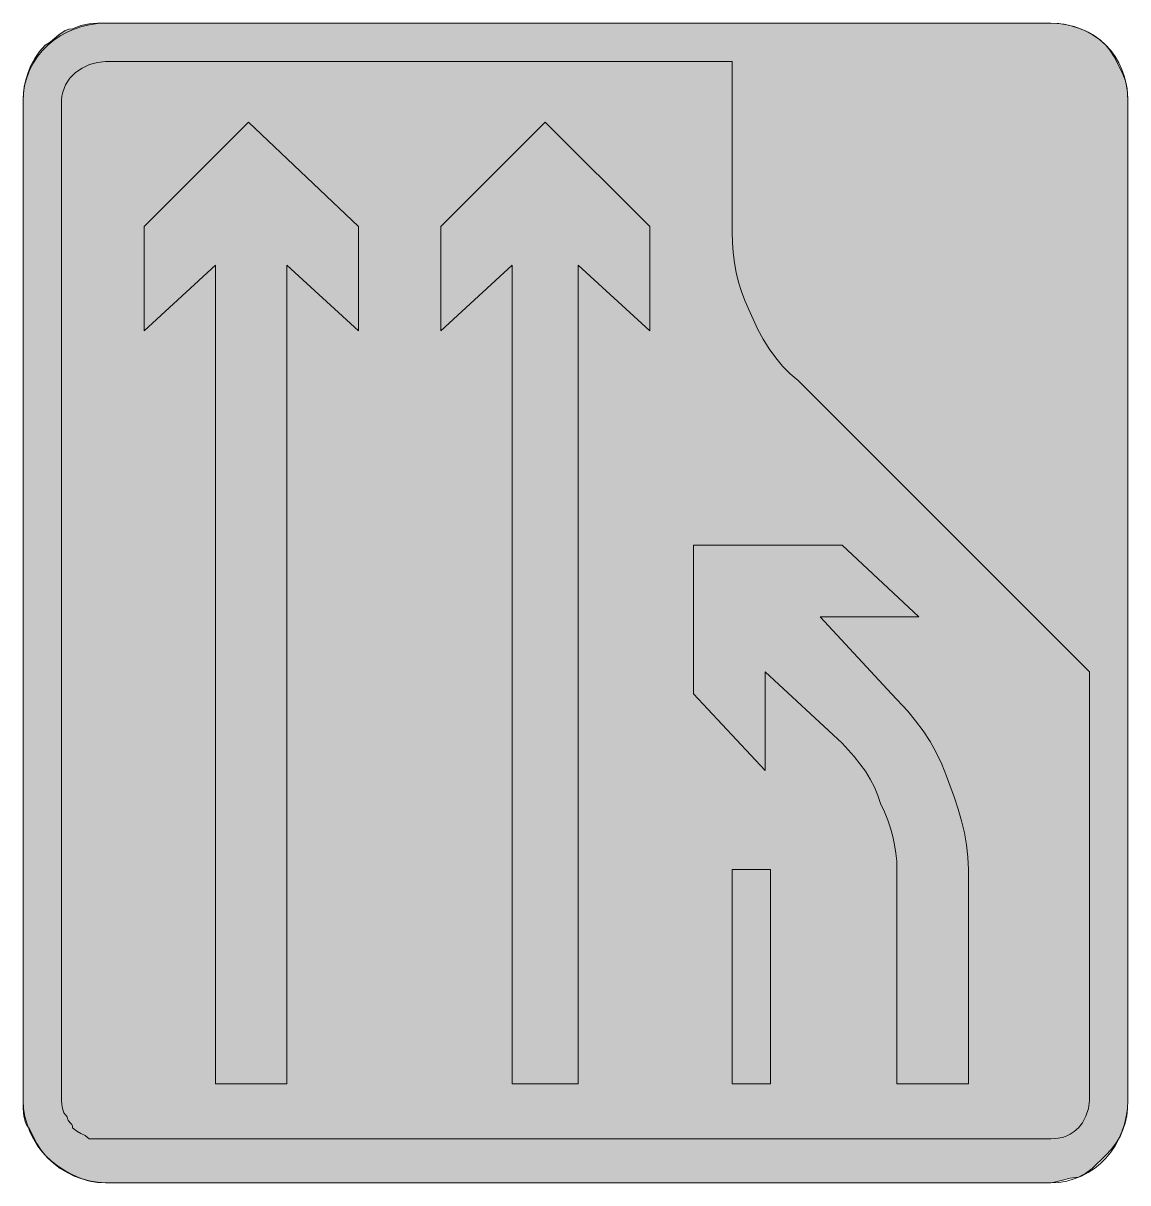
# Model space of a CAD drawing. Header units: metres. Extents: x 162 to 404, y 9 to 262.
import ezdxf

# ---------------------------------------------------------------- set-up
doc = ezdxf.new("R2010")
doc.units = ezdxf.units.M
for name, color, linetype, true_color in [('FILL_BLUE_0000FF', 7, 'Continuous', 0x0000ff), ('FILL_WHITE_FFFFFF', 7, 'Continuous', 0xffffff), ('STROKE_BLUE_0000FF', 7, 'Continuous', 0x0000ff)]:
    doc.layers.add(name, color=color, linetype=linetype, true_color=true_color)

msp = doc.modelspace()

# ---------------------------------------------------------------- hatches: boundary and pattern name
at = {"layer": 'FILL_BLUE_0000FF', "true_color": 0x0000ff}
h = msp.add_hatch(color=7, dxfattribs=at)
h.dxf.hatch_style = 1
h.paths.add_polyline_path([(317.25, 253.68), (317.25, 216.48), (317.31, 214.23), (317.48, 212), (317.76, 209.79), (318.15, 207.63), (318.66, 205.52), (319.28, 203.49), (320.01, 201.53), (320.85, 199.68), (321.81, 197.43), (322.88, 195.22), (324.06, 193.06), (325.35, 190.98), (326.76, 189.02), (328.28, 187.19), (329.91, 185.54), (331.65, 184.08), (395.25, 120.48), (395.25, 26.88), (395.04, 25.1), (394.5, 23.43), (393.73, 21.99), (392.85, 20.88), (391.95, 20.09), (391.07, 19.49), (390.21, 19.07), (389.4, 18.78), (387.96, 18.52), (386.85, 18.48), (180.45, 18.48), (176.85, 18.48), (175.95, 19.19), (175.05, 19.68), (174.15, 20.17), (173.25, 20.88), (173.2, 21.28), (173.06, 21.59), (172.65, 22.08), (172.24, 22.57), (172.1, 22.88), (172.05, 23.28), (171.36, 24.18), (171, 25.08), (170.87, 25.98), (170.85, 26.88), (170.85, 245.28), (170.91, 246.17), (171.07, 247.02), (171.67, 248.62), (172.62, 250.05), (173.85, 251.28), (175.3, 252.29), (176.93, 253.04), (178.66, 253.52), (180.45, 253.68), (317.25, 253.68)])
at = {"layer": 'FILL_WHITE_FFFFFF', "true_color": 0xffffff}
h = msp.add_hatch(color=7, dxfattribs=at)
h.dxf.hatch_style = 1
h.paths.add_polyline_path([(388.25, 262.02), (389.74, 261.84), (391.28, 261.51), (392.85, 261.03), (394.42, 260.38), (395.96, 259.55), (397.45, 258.52), (398.85, 257.28), (399.75, 256.17), (400.65, 254.73), (402.45, 251.28), (403.14, 249.5), (403.5, 247.83), (403.65, 245.28), (403.65, 26.88), (403.59, 25.13), (403.41, 23.49), (403.08, 21.92), (402.6, 20.43), (401.95, 18.99), (401.12, 17.6), (400.09, 16.23), (398.85, 14.88), (395.85, 12.03), (394.46, 11), (392.85, 10.08), (391.07, 9.89), (389.4, 9.48), (387.96, 9.07), (386.85, 8.88), (180.45, 8.88), (178.65, 8.99), (176.87, 9.31), (175.11, 9.83), (173.4, 10.53), (171.74, 11.4), (170.16, 12.42), (168.65, 13.59), (167.25, 14.88), (166.35, 15.99), (165.45, 17.43), (163.65, 20.88), (163.25, 21.38), (162.96, 21.99), (162.6, 23.43), (162.47, 25.1), (162.45, 26.88), (162.45, 245.28), (162.51, 246.68), (162.69, 248.17), (163.02, 249.71), (163.5, 251.28), (164.15, 252.85), (164.98, 254.39), (166.01, 255.88), (167.25, 257.28), (168.1, 257.78), (168.86, 258.35), (170.25, 259.53), (171.64, 260.49), (172.4, 260.77), (173.25, 260.88), (175.05, 261.57), (176.85, 261.93), (178.65, 262.06), (180.45, 262.08), (386.85, 262.08), (388.25, 262.02)])
h = msp.add_hatch(color=7, dxfattribs=at)
h.dxf.hatch_style = 1
h.paths.add_polyline_path([(235.65, 217.68), (235.65, 194.88), (220.05, 209.28), (220.05, 30.48), (204.45, 30.48), (204.45, 209.28), (188.85, 194.88), (188.85, 217.68), (211.65, 240.48), (235.65, 217.68)])
h = msp.add_hatch(color=7, dxfattribs=at)
h.dxf.hatch_style = 1
h.paths.add_polyline_path([(299.25, 217.68), (299.25, 194.88), (283.65, 209.28), (283.65, 30.48), (269.25, 30.48), (269.25, 209.28), (253.65, 194.88), (253.65, 217.68), (276.45, 240.48), (299.25, 217.68)])
h = msp.add_hatch(color=7, dxfattribs=at)
h.dxf.hatch_style = 1
h.paths.add_polyline_path([(353.25, 77.28), (353.19, 79.08), (353.03, 80.88), (352.74, 82.68), (352.35, 84.48), (351.84, 86.28), (351.22, 88.08), (350.49, 89.88), (349.65, 91.68), (349.09, 93.48), (348.34, 95.26), (347.41, 97.02), (346.35, 98.73), (345.17, 100.39), (343.91, 101.97), (341.25, 104.88), (324.45, 120.48), (324.45, 98.88), (308.85, 115.68), (308.85, 148.08), (341.25, 148.08), (358.05, 132.48), (336.45, 132.48), (352.05, 115.68), (355.61, 111.86), (357.32, 109.77), (358.95, 107.58), (360.46, 105.27), (361.84, 102.86), (363.04, 100.32), (364.05, 97.68), (365.81, 92.97), (366.62, 90.49), (367.35, 87.93), (367.96, 85.32), (368.44, 82.66), (368.74, 79.98), (368.85, 77.28), (368.85, 30.48), (353.25, 30.48), (353.25, 77.28)])
h = msp.add_hatch(color=7, dxfattribs=at)
h.dxf.hatch_style = 1
h.paths.add_polyline_path([(325.65, 30.48), (317.25, 30.48), (317.25, 77.28), (325.65, 77.28), (325.65, 30.48)])

# ---------------------------------------------------------------- linework, layer by layer
at = {"layer": 'FILL_BLUE_0000FF', "lineweight": 0, "true_color": 0x0000ff}
msp.add_lwpolyline([(317.25, 253.68), (317.25, 216.48), (317.31, 214.23), (317.48, 212), (317.76, 209.79), (318.15, 207.63), (318.66, 205.52), (319.28, 203.49), (320.01, 201.53), (320.85, 199.68), (321.81, 197.43), (322.88, 195.22), (324.06, 193.06), (325.35, 190.98), (326.76, 189.02), (328.28, 187.19), (329.91, 185.54), (331.65, 184.08), (395.25, 120.48), (395.25, 26.88), (395.04, 25.1), (394.5, 23.43), (393.73, 21.99), (392.85, 20.88), (391.95, 20.09), (391.07, 19.49), (390.21, 19.07), (389.4, 18.78), (387.96, 18.52), (386.85, 18.48), (180.45, 18.48), (176.85, 18.48), (175.95, 19.19), (175.05, 19.68), (174.15, 20.17), (173.25, 20.88), (173.2, 21.28), (173.06, 21.59), (172.65, 22.08), (172.24, 22.57), (172.1, 22.88), (172.05, 23.28), (171.36, 24.18), (171, 25.08), (170.87, 25.98), (170.85, 26.88), (170.85, 245.28), (170.91, 246.17), (171.07, 247.02), (171.67, 248.62), (172.62, 250.05), (173.85, 251.28), (175.3, 252.29), (176.93, 253.04), (178.66, 253.52), (180.45, 253.68)], close=True, dxfattribs=at)
at = {"layer": 'FILL_WHITE_FFFFFF', "lineweight": 0, "true_color": 0xffffff}
for points in [[(388.25, 262.02), (389.74, 261.84), (391.28, 261.51), (392.85, 261.03), (394.42, 260.38), (395.96, 259.55), (397.45, 258.52), (398.85, 257.28), (399.75, 256.17), (400.65, 254.73), (402.45, 251.28), (403.14, 249.5), (403.5, 247.83), (403.65, 245.28), (403.65, 26.88), (403.59, 25.13), (403.41, 23.49), (403.08, 21.92), (402.6, 20.43), (401.95, 18.99), (401.12, 17.6), (400.09, 16.23), (398.85, 14.88), (395.85, 12.03), (394.46, 11), (392.85, 10.08), (391.07, 9.89), (389.4, 9.48), (387.96, 9.07), (386.85, 8.88), (180.45, 8.88), (178.65, 8.99), (176.87, 9.31), (175.11, 9.83), (173.4, 10.53), (171.74, 11.4), (170.16, 12.42), (168.65, 13.59), (167.25, 14.88), (166.35, 15.99), (165.45, 17.43), (163.65, 20.88), (163.25, 21.38), (162.96, 21.99), (162.6, 23.43), (162.47, 25.1), (162.45, 26.88), (162.45, 245.28), (162.51, 246.68), (162.69, 248.17), (163.02, 249.71), (163.5, 251.28), (164.15, 252.85), (164.98, 254.39), (166.01, 255.88), (167.25, 257.28), (168.1, 257.78), (168.86, 258.35), (170.25, 259.53), (171.64, 260.49), (172.4, 260.77), (173.25, 260.88), (175.05, 261.57), (176.85, 261.93), (178.65, 262.06), (180.45, 262.08), (386.85, 262.08)], [(353.25, 77.28), (353.19, 79.08), (353.03, 80.88), (352.74, 82.68), (352.35, 84.48), (351.84, 86.28), (351.22, 88.08), (350.49, 89.88), (349.65, 91.68), (349.09, 93.48), (348.34, 95.26), (347.41, 97.02), (346.35, 98.73), (345.17, 100.39), (343.91, 101.97), (341.25, 104.88), (324.45, 120.48), (324.45, 98.88), (308.85, 115.68), (308.85, 148.08), (341.25, 148.08), (358.05, 132.48), (336.45, 132.48), (352.05, 115.68), (355.61, 111.86), (357.32, 109.77), (358.95, 107.58), (360.46, 105.27), (361.84, 102.86), (363.04, 100.32), (364.05, 97.68), (365.81, 92.97), (366.62, 90.49), (367.35, 87.93), (367.96, 85.32), (368.44, 82.66), (368.74, 79.98), (368.85, 77.28), (368.85, 30.48), (353.25, 30.48)], [(325.65, 30.48), (317.25, 30.48), (317.25, 77.28), (325.65, 77.28)]]:
    msp.add_lwpolyline(points, close=True, dxfattribs=at)
at = {"layer": 'FILL_WHITE_FFFFFF', "lineweight": 0, "true_color": 0x0000ff}
for points in [[(235.65, 217.68), (235.65, 194.88), (220.05, 209.28), (220.05, 30.48), (204.45, 30.48), (204.45, 209.28), (188.85, 194.88), (188.85, 217.68), (211.65, 240.48)], [(299.25, 217.68), (299.25, 194.88), (283.65, 209.28), (283.65, 30.48), (269.25, 30.48), (269.25, 209.28), (253.65, 194.88), (253.65, 217.68), (276.45, 240.48)]]:
    msp.add_lwpolyline(points, close=True, dxfattribs=at)
at = {"layer": 'STROKE_BLUE_0000FF', "lineweight": 0, "true_color": 0x0000ff}
msp.add_lwpolyline([(386.85, 262.08), (388.62, 262), (390.33, 261.75), (391.97, 261.35), (393.52, 260.8), (395, 260.12), (396.38, 259.3), (397.67, 258.35), (398.85, 257.28), (399.92, 256.1), (400.87, 254.81), (401.69, 253.43), (402.38, 251.96), (402.92, 250.4), (403.32, 248.76), (403.57, 247.05), (403.65, 245.28), (403.65, 26.88), (403.57, 25.1), (403.32, 23.35), (402.92, 21.65), (402.38, 20.02), (401.69, 18.45), (400.87, 16.97), (399.92, 15.57), (398.85, 14.28), (397.67, 13.1), (396.38, 12.04), (395, 11.12), (393.52, 10.34), (391.97, 9.72), (390.33, 9.26), (388.62, 8.98), (386.85, 8.88), (180.45, 8.88), (178.67, 8.98), (176.92, 9.26), (175.22, 9.72), (173.59, 10.34), (172.02, 11.12), (170.54, 12.04), (169.14, 13.1), (167.85, 14.28), (166.67, 15.57), (165.61, 16.97), (164.69, 18.45), (163.91, 20.02), (163.29, 21.65), (162.83, 23.35), (162.55, 25.1), (162.45, 26.88), (162.45, 245.28), (162.55, 247.05), (162.83, 248.76), (163.29, 250.4), (163.91, 251.96), (164.69, 253.43), (165.61, 254.81), (166.67, 256.1), (167.85, 257.28), (169.14, 258.35), (170.54, 259.3), (172.02, 260.12), (173.59, 260.8), (175.22, 261.35), (176.92, 261.75), (178.67, 262), (180.45, 262.08), (386.85, 262.08)], dxfattribs=at)

doc.saveas('drawing.dxf')
